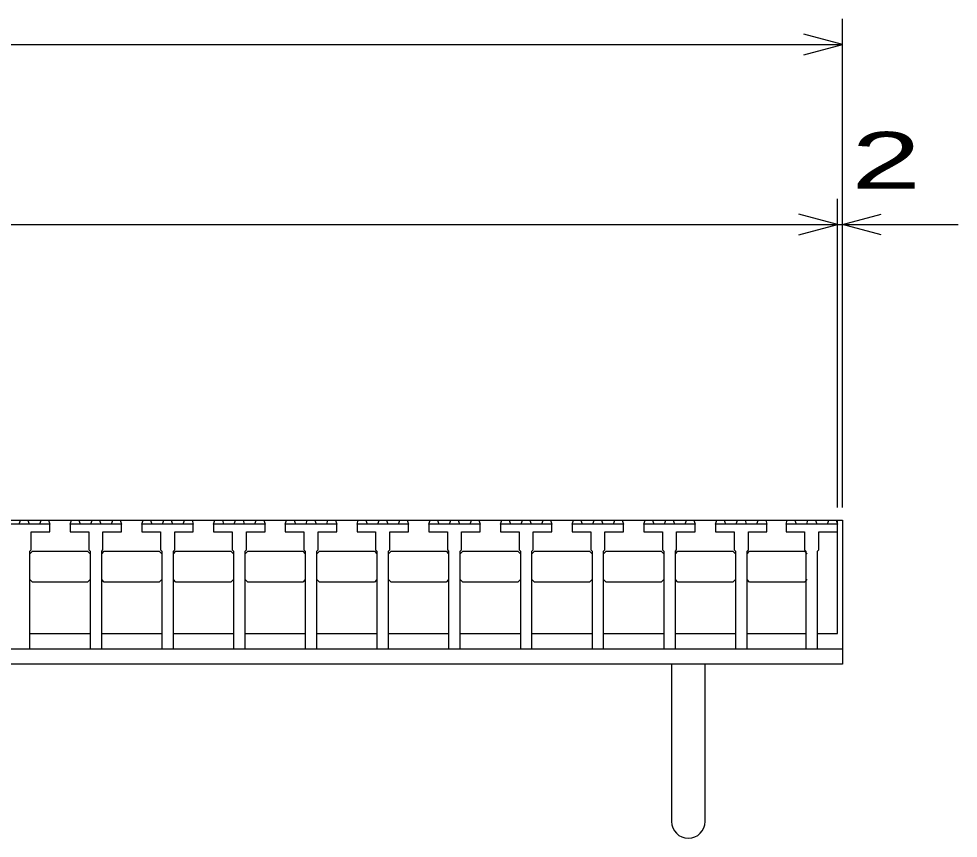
# Model space of a CAD drawing. Units: millimetres, scale not verified. Extents: x -1820 to 1736, y -1282 to 1048.
# Drawn here: x -670.5 to -305, y -740.6 to -422 of the extents above; entities that cross this region are included whole.
import ezdxf
from ezdxf.enums import TextEntityAlignment as Align

# ---------------------------------------------------------------- set-up
doc = ezdxf.new("R2010")
doc.units = ezdxf.units.MM
doc.header["$LTSCALE"] = 10
for name, color, linetype, lineweight in [('16', 3, 'Continuous', 25), ('19', 6, 'Continuous', 25), ('22', 2, 'Continuous', 25)]:
    doc.layers.add(name, color=color, linetype=linetype, lineweight=lineweight)
doc.styles.add('ベクトル', font='')
doc.styles.get('ベクトル').set_extended_font_data('ベクトル')

msp = doc.modelspace()

# ---------------------------------------------------------------- linework, layer by layer
at = {"layer": '16'}
for p, q in [((-1348, -617), (-352, -617)), ((-670.35, -618.5), (-669.85, -617)), ((-669.85, -617), (-666.95, -617)), ((-666.95, -617), (-666.45, -618.5)), ((-662.3, -618.5), (-661.8, -617)), ((-661.8, -617), (-658.9, -617)), ((-658.9, -617), (-658.4, -618.5)), ((-650.5, -618.5), (-650, -617)), ((-650, -617), (-647.1, -617)), ((-647.1, -617), (-646.6, -618.5)), ((-642.45, -618.5), (-641.95, -617)), ((-641.95, -617), (-639.05, -617)), ((-639.05, -617), (-638.55, -618.5)), ((-634.4, -618.5), (-633.9, -617)), ((-633.9, -617), (-631, -617)), ((-631, -617), (-630.5, -618.5)), ((-622.6, -618.5), (-622.1, -617)), ((-622.1, -617), (-619.2, -617)), ((-619.2, -617), (-618.7, -618.5)), ((-614.55, -618.5), (-614.05, -617)), ((-614.05, -617), (-611.15, -617)), ((-611.15, -617), (-610.65, -618.5)), ((-606.5, -618.5), (-606, -617)), ((-606, -617), (-603.1, -617)), ((-603.1, -617), (-602.6, -618.5)), ((-594.7, -618.5), (-594.2, -617)), ((-594.2, -617), (-591.3, -617)), ((-591.3, -617), (-590.8, -618.5)), ((-586.65, -618.5), (-586.15, -617)), ((-586.15, -617), (-583.25, -617)), ((-583.25, -617), (-582.75, -618.5)), ((-578.6, -618.5), (-578.1, -617)), ((-578.1, -617), (-575.2, -617)), ((-575.2, -617), (-574.7, -618.5)), ((-566.8, -618.5), (-566.3, -617)), ((-566.3, -617), (-563.4, -617)), ((-563.4, -617), (-562.9, -618.5)), ((-558.75, -618.5), (-558.25, -617)), ((-558.25, -617), (-555.35, -617)), ((-555.35, -617), (-554.85, -618.5)), ((-550.7, -618.5), (-550.2, -617)), ((-550.2, -617), (-547.3, -617)), ((-547.3, -617), (-546.8, -618.5)), ((-538.9, -618.5), (-538.4, -617)), ((-538.4, -617), (-535.5, -617)), ((-535.5, -617), (-535, -618.5)), ((-530.85, -618.5), (-530.35, -617)), ((-530.35, -617), (-527.45, -617)), ((-527.45, -617), (-526.95, -618.5)), ((-522.8, -618.5), (-522.3, -617)), ((-522.3, -617), (-519.4, -617)), ((-519.4, -617), (-518.9, -618.5)), ((-511, -618.5), (-510.5, -617)), ((-510.5, -617), (-507.6, -617)), ((-507.6, -617), (-507.1, -618.5)), ((-502.95, -618.5), (-502.45, -617)), ((-502.45, -617), (-499.55, -617)), ((-499.55, -617), (-499.05, -618.5)), ((-494.9, -618.5), (-494.4, -617)), ((-494.4, -617), (-491.5, -617)), ((-491.5, -617), (-491, -618.5)), ((-483.1, -618.5), (-482.6, -617)), ((-482.6, -617), (-479.7, -617)), ((-479.7, -617), (-479.2, -618.5)), ((-475.05, -618.5), (-474.55, -617)), ((-474.55, -617), (-471.65, -617)), ((-471.65, -617), (-471.15, -618.5)), ((-467, -618.5), (-466.5, -617)), ((-466.5, -617), (-463.6, -617)), ((-463.6, -617), (-463.1, -618.5)), ((-455.2, -618.5), (-454.7, -617)), ((-454.7, -617), (-451.8, -617)), ((-451.8, -617), (-451.3, -618.5)), ((-447.15, -618.5), (-446.65, -617)), ((-446.65, -617), (-443.75, -617)), ((-443.75, -617), (-443.25, -618.5)), ((-439.1, -618.5), (-438.6, -617)), ((-438.6, -617), (-435.7, -617)), ((-435.7, -617), (-435.2, -618.5)), ((-427.3, -618.5), (-426.8, -617)), ((-426.8, -617), (-423.9, -617)), ((-423.9, -617), (-423.4, -618.5)), ((-419.25, -618.5), (-418.75, -617)), ((-418.75, -617), (-415.85, -617)), ((-415.85, -617), (-415.35, -618.5)), ((-411.2, -618.5), (-410.7, -617)), ((-410.7, -617), (-407.8, -617)), ((-407.8, -617), (-407.3, -618.5)), ((-399.4, -618.5), (-398.9, -617)), ((-398.9, -617), (-396, -617)), ((-396, -617), (-395.5, -618.5)), ((-391.35, -618.5), (-390.85, -617)), ((-390.85, -617), (-387.95, -617)), ((-387.95, -617), (-387.45, -618.5)), ((-383.3, -618.5), (-382.8, -617)), ((-382.8, -617), (-379.9, -617)), ((-379.9, -617), (-379.4, -618.5)), ((-372, -618.5), (-371.5, -617)), ((-371.5, -617), (-368.6, -617)), ((-368.6, -617), (-368.1, -618.5)), ((-363.95, -618.5), (-363.45, -617)), ((-363.45, -617), (-360.55, -617)), ((-360.55, -617), (-360.05, -618.5)), ((-355.9, -618.5), (-355.4, -617)), ((-355.4, -617), (-352.5, -617)), ((-352.5, -617), (-352, -618.5)), ((-352, -661), (-352, -617)), ((-658.4, -618.5), (-678.4, -618.5)), ((-658.4, -621.5), (-658.4, -618.5)), ((-650.5, -618.5), (-650.5, -621.5)), ((-630.5, -618.5), (-650.5, -618.5)), ((-630.5, -621.5), (-630.5, -618.5)), ((-622.6, -618.5), (-622.6, -621.5)), ((-602.6, -618.5), (-622.6, -618.5)), ((-602.6, -621.5), (-602.6, -618.5)), ((-594.7, -618.5), (-594.7, -621.5)), ((-574.7, -618.5), (-594.7, -618.5)), ((-574.7, -621.5), (-574.7, -618.5)), ((-566.8, -618.5), (-566.8, -621.5)), ((-546.8, -618.5), (-566.8, -618.5)), ((-546.8, -621.5), (-546.8, -618.5)), ((-538.9, -618.5), (-538.9, -621.5)), ((-518.9, -618.5), (-538.9, -618.5)), ((-518.9, -621.5), (-518.9, -618.5)), ((-511, -618.5), (-511, -621.5)), ((-491, -618.5), (-511, -618.5)), ((-491, -621.5), (-491, -618.5)), ((-483.1, -618.5), (-483.1, -621.5)), ((-463.1, -618.5), (-483.1, -618.5)), ((-463.1, -621.5), (-463.1, -618.5)), ((-455.2, -618.5), (-455.2, -621.5)), ((-435.2, -618.5), (-455.2, -618.5)), ((-435.2, -621.5), (-435.2, -618.5)), ((-427.3, -618.5), (-427.3, -621.5)), ((-407.3, -618.5), (-427.3, -618.5)), ((-407.3, -621.5), (-407.3, -618.5)), ((-399.4, -618.5), (-399.4, -621.5)), ((-379.4, -618.5), (-399.4, -618.5)), ((-379.4, -621.5), (-379.4, -618.5)), ((-372, -618.5), (-372, -621.5)), ((-352, -618.5), (-372, -618.5)), ((-352, -621.5), (-352, -618.5)), ((-665.65, -628.5), (-665.65, -621.5)), ((-665.65, -621.5), (-658.4, -621.5)), ((-650.5, -621.5), (-643.25, -621.5)), ((-643.25, -621.5), (-643.25, -628.5)), ((-637.75, -628.5), (-637.75, -621.5)), ((-637.75, -621.5), (-630.5, -621.5)), ((-622.6, -621.5), (-615.35, -621.5)), ((-615.35, -621.5), (-615.35, -628.5)), ((-609.85, -628.5), (-609.85, -621.5)), ((-609.85, -621.5), (-602.6, -621.5)), ((-594.7, -621.5), (-587.45, -621.5)), ((-587.45, -621.5), (-587.45, -628.5)), ((-581.95, -628.5), (-581.95, -621.5)), ((-581.95, -621.5), (-574.7, -621.5)), ((-566.8, -621.5), (-559.55, -621.5)), ((-559.55, -621.5), (-559.55, -628.5)), ((-554.05, -628.5), (-554.05, -621.5)), ((-554.05, -621.5), (-546.8, -621.5)), ((-538.9, -621.5), (-531.65, -621.5)), ((-531.65, -621.5), (-531.65, -628.5)), ((-526.15, -628.5), (-526.15, -621.5)), ((-526.15, -621.5), (-518.9, -621.5)), ((-511, -621.5), (-503.75, -621.5)), ((-503.75, -621.5), (-503.75, -628.5)), ((-498.25, -628.5), (-498.25, -621.5)), ((-498.25, -621.5), (-491, -621.5)), ((-483.1, -621.5), (-475.85, -621.5)), ((-475.85, -621.5), (-475.85, -628.5)), ((-470.35, -628.5), (-470.35, -621.5)), ((-470.35, -621.5), (-463.1, -621.5)), ((-455.2, -621.5), (-447.95, -621.5)), ((-447.95, -621.5), (-447.95, -628.5)), ((-442.45, -628.5), (-442.45, -621.5)), ((-442.45, -621.5), (-435.2, -621.5)), ((-427.3, -621.5), (-420.05, -621.5)), ((-420.05, -621.5), (-420.05, -628.5)), ((-414.55, -628.5), (-414.55, -621.5)), ((-414.55, -621.5), (-407.3, -621.5)), ((-399.4, -621.5), (-392.15, -621.5)), ((-392.15, -621.5), (-392.15, -628.5)), ((-386.65, -628.5), (-386.65, -621.5)), ((-386.65, -621.5), (-379.4, -621.5)), ((-372, -621.5), (-364.75, -621.5)), ((-364.75, -621.5), (-364.75, -628.5)), ((-359.25, -628.5), (-359.25, -621.5)), ((-359.25, -621.5), (-352, -621.5)), ((-666.15, -629), (-665.65, -628.5)), ((-643.25, -628.5), (-642.75, -629)), ((-638.25, -629), (-637.75, -628.5)), ((-615.35, -628.5), (-614.85, -629)), ((-610.35, -629), (-609.85, -628.5)), ((-587.45, -628.5), (-586.95, -629)), ((-582.45, -629), (-581.95, -628.5)), ((-559.55, -628.5), (-559.05, -629)), ((-554.55, -629), (-554.05, -628.5)), ((-531.65, -628.5), (-531.15, -629)), ((-526.65, -629), (-526.15, -628.5)), ((-503.75, -628.5), (-503.25, -629)), ((-498.75, -629), (-498.25, -628.5)), ((-475.85, -628.5), (-475.35, -629)), ((-470.85, -629), (-470.35, -628.5)), ((-447.95, -628.5), (-447.45, -629)), ((-442.95, -629), (-442.45, -628.5)), ((-420.05, -628.5), (-419.55, -629)), ((-415.05, -629), (-414.55, -628.5)), ((-392.15, -628.5), (-391.65, -629)), ((-387.15, -629), (-386.65, -628.5)), ((-364.75, -628.5), (-364.25, -629)), ((-359.75, -629), (-359.25, -628.5)), ((-666.15, -667), (-666.15, -629)), ((-666.15, -630), (-665.15, -629)), ((-665.15, -629), (-643.75, -629)), ((-643.75, -629), (-642.75, -630)), ((-642.75, -629), (-642.75, -667)), ((-638.25, -667), (-638.25, -629)), ((-638.25, -630), (-637.25, -629)), ((-637.25, -629), (-615.85, -629)), ((-615.85, -629), (-614.85, -630)), ((-614.85, -629), (-614.85, -667)), ((-610.35, -667), (-610.35, -629)), ((-610.35, -630), (-609.35, -629)), ((-609.35, -629), (-587.95, -629)), ((-587.95, -629), (-586.95, -630)), ((-586.95, -629), (-586.95, -667)), ((-582.45, -667), (-582.45, -629)), ((-582.45, -630), (-581.45, -629)), ((-581.45, -629), (-560.05, -629)), ((-560.05, -629), (-559.05, -630)), ((-559.05, -629), (-559.05, -667)), ((-554.55, -667), (-554.55, -629)), ((-554.55, -630), (-553.55, -629)), ((-553.55, -629), (-532.15, -629)), ((-532.15, -629), (-531.15, -630)), ((-531.15, -629), (-531.15, -667)), ((-526.65, -667), (-526.65, -629)), ((-526.65, -630), (-525.65, -629)), ((-525.65, -629), (-504.25, -629)), ((-504.25, -629), (-503.25, -630)), ((-503.25, -629), (-503.25, -667)), ((-498.75, -667), (-498.75, -629)), ((-498.75, -630), (-497.75, -629)), ((-497.75, -629), (-476.35, -629)), ((-476.35, -629), (-475.35, -630)), ((-475.35, -629), (-475.35, -667)), ((-470.85, -667), (-470.85, -629)), ((-470.85, -630), (-469.85, -629)), ((-469.85, -629), (-448.45, -629)), ((-448.45, -629), (-447.45, -630)), ((-447.45, -629), (-447.45, -667)), ((-442.95, -667), (-442.95, -629)), ((-442.95, -630), (-441.95, -629)), ((-441.95, -629), (-420.55, -629)), ((-420.55, -629), (-419.55, -630)), ((-419.55, -629), (-419.55, -667)), ((-415.05, -667), (-415.05, -629)), ((-415.05, -630), (-414.05, -629)), ((-414.05, -629), (-392.65, -629)), ((-392.65, -629), (-391.65, -630)), ((-391.65, -629), (-391.65, -667)), ((-387.15, -667), (-387.15, -629)), ((-387.15, -630), (-386.15, -629)), ((-386.15, -629), (-364.75, -629)), ((-364.75, -629), (-363.75, -630)), ((-364.25, -629), (-364.25, -667)), ((-359.75, -667), (-359.75, -629)), ((-665.15, -641), (-666.15, -640)), ((-643.75, -641), (-665.15, -641)), ((-642.75, -640), (-643.75, -641)), ((-637.25, -641), (-638.25, -640)), ((-615.85, -641), (-637.25, -641)), ((-614.85, -640), (-615.85, -641)), ((-609.35, -641), (-610.35, -640)), ((-587.95, -641), (-609.35, -641)), ((-586.95, -640), (-587.95, -641)), ((-581.45, -641), (-582.45, -640)), ((-560.05, -641), (-581.45, -641)), ((-559.05, -640), (-560.05, -641)), ((-553.55, -641), (-554.55, -640)), ((-532.15, -641), (-553.55, -641)), ((-531.15, -640), (-532.15, -641)), ((-525.65, -641), (-526.65, -640)), ((-504.25, -641), (-525.65, -641)), ((-503.25, -640), (-504.25, -641)), ((-497.75, -641), (-498.75, -640)), ((-476.35, -641), (-497.75, -641)), ((-475.35, -640), (-476.35, -641)), ((-469.85, -641), (-470.85, -640)), ((-448.45, -641), (-469.85, -641)), ((-447.45, -640), (-448.45, -641)), ((-441.95, -641), (-442.95, -640)), ((-420.55, -641), (-441.95, -641)), ((-419.55, -640), (-420.55, -641)), ((-414.05, -641), (-415.05, -640)), ((-392.65, -641), (-414.05, -641)), ((-391.65, -640), (-392.65, -641)), ((-386.15, -641), (-387.15, -640)), ((-364.75, -641), (-386.15, -641)), ((-363.75, -640), (-364.75, -641)), ((-666.15, -661), (-642.75, -661)), ((-638.25, -661), (-614.85, -661)), ((-610.35, -661), (-586.95, -661)), ((-582.45, -661), (-559.05, -661)), ((-554.55, -661), (-531.15, -661)), ((-526.65, -661), (-503.25, -661)), ((-498.75, -661), (-475.35, -661)), ((-470.85, -661), (-447.45, -661)), ((-442.95, -661), (-419.55, -661)), ((-415.05, -661), (-391.65, -661)), ((-387.15, -661), (-364.25, -661)), ((-359.75, -661), (-352, -661)), ((-670.65, -667), (-666.15, -667)), ((-642.75, -667), (-638.25, -667)), ((-614.85, -667), (-610.35, -667)), ((-586.95, -667), (-582.45, -667)), ((-559.05, -667), (-554.55, -667)), ((-531.15, -667), (-526.65, -667)), ((-503.25, -667), (-498.75, -667)), ((-475.35, -667), (-470.85, -667)), ((-447.45, -667), (-442.95, -667)), ((-419.55, -667), (-415.05, -667)), ((-391.65, -667), (-387.15, -667)), ((-364.25, -667), (-359.75, -667))]:
    msp.add_line(p, q, dxfattribs=at)
at = {"layer": '19'}
for p, q in [((-352, -617), (-350, -617)), ((-350, -617), (-350, -667)), ((-1350, -667), (-350, -667)), ((-350, -667), (-350, -673)), ((-350, -673), (-1350, -673)), ((-416.5, -673), (-416.5, -734.11)), ((-403.5, -734.11), (-403.5, -673))]:
    msp.add_line(p, q, dxfattribs=at)
msp.add_arc((-410, -734.11), 6.5, 180, 0, dxfattribs=at)
at = {"layer": '22', "color": 4}
for p, q in [((-350, -612), (-350, -422)), ((-350, -432), (-365, -428)), ((-1350, -432), (-350, -432)), ((-365, -436), (-350, -432)), ((-352, -612), (-352, -492)), ((-350, -612), (-350, -492)), ((-352, -502), (-367, -498)), ((-350, -502), (-335, -498)), ((-1348, -502), (-352, -502)), ((-367, -506), (-352, -502)), ((-352, -502), (-350, -502)), ((-335, -506), (-350, -502)), ((-350, -502), (-305, -502))]:
    msp.add_line(p, q, dxfattribs=at)

# ---------------------------------------------------------------- texts
at = {"layer": '22', "style": 'ベクトル', "width": 1.65}
msp.add_text(' 2 ', height=21.99, dxfattribs=at).set_placement((-360, -477), align=Align.MIDDLE_LEFT)

doc.saveas('drawing.dxf')
